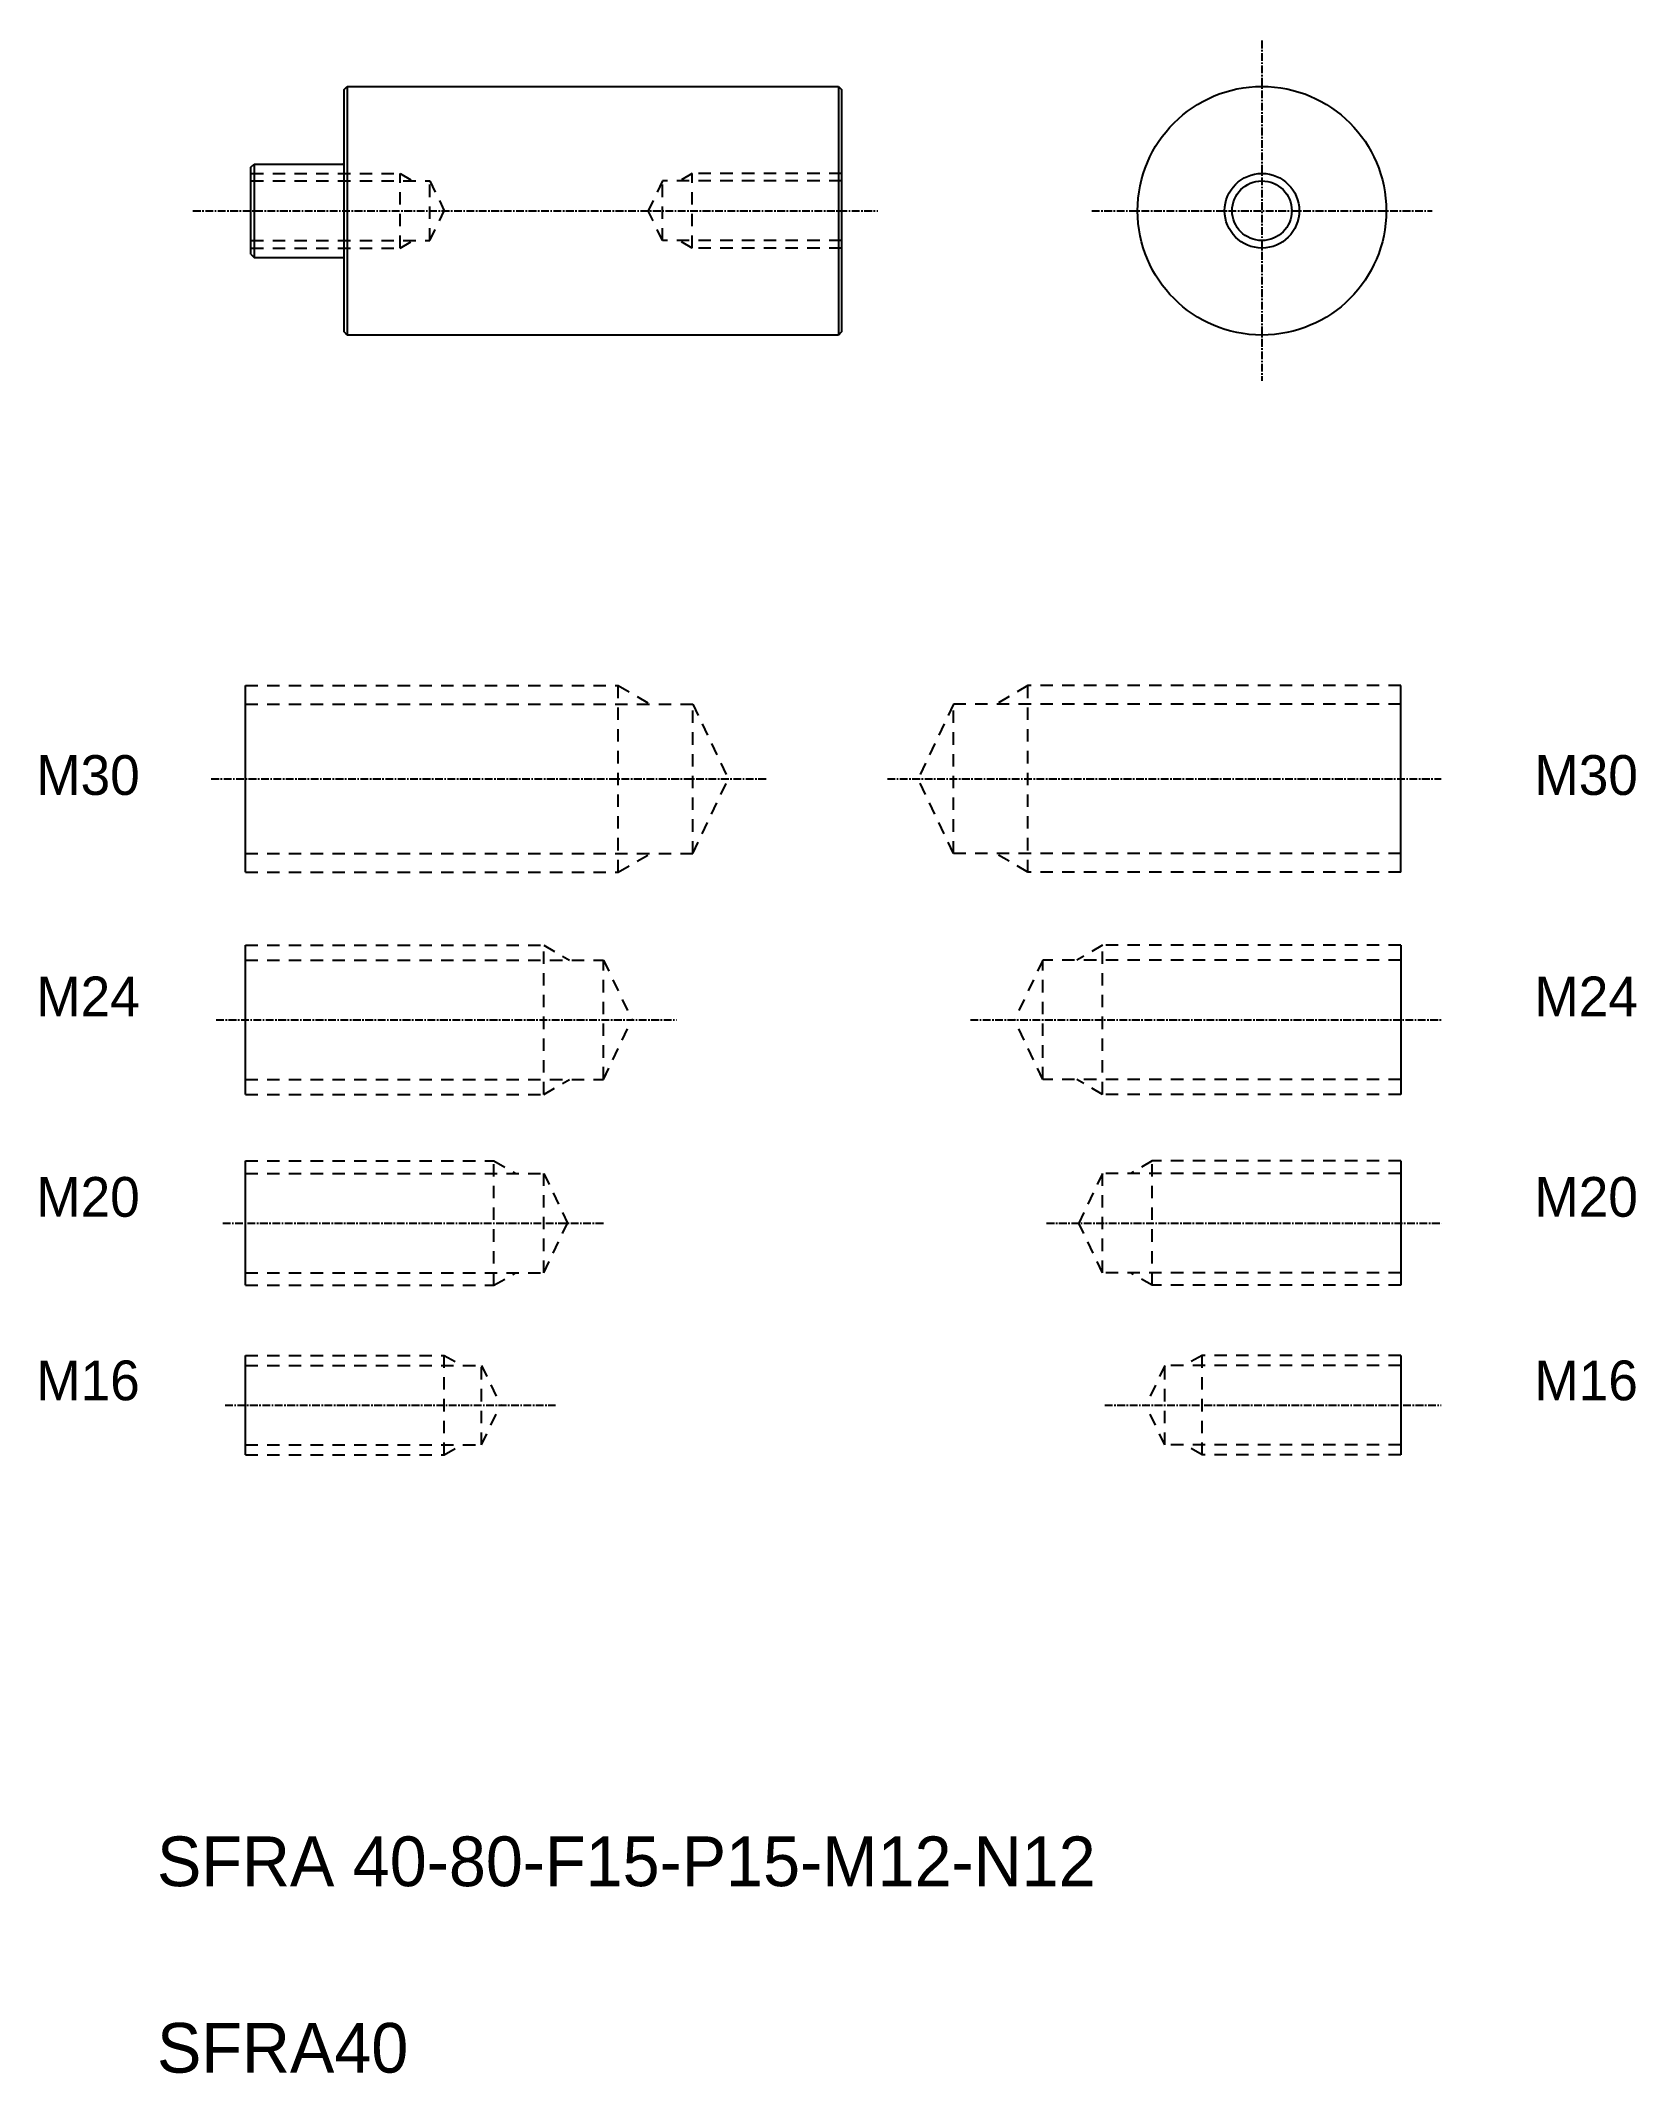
# Model space of a CAD drawing. Extents: x 57 to 314, y 68 to 395.
import ezdxf

# ---------------------------------------------------------------- set-up
doc = ezdxf.new("R2010")
doc.units = 0
doc.linetypes.add('CENTER', pattern=[2, 1.25, -0.25, 0.25, -0.25])
doc.linetypes.add('DASHED', pattern=[3.5, 2, -1.5])
doc.layers.get('0').update_dxf_attribs({"linetype": 'CONTINUOUS'})
doc.layers.add('CENTER', color=1, linetype='CENTER')

msp = doc.modelspace()

# ---------------------------------------------------------------- linework, layer by layer
for p, q in [((105.95, 387.42), (106.45, 387.92)), ((105.95, 348.42), (105.95, 387.42)), ((106.45, 387.92), (106.45, 347.92)), ((106.45, 387.92), (185.45, 387.92)), ((185.45, 387.92), (185.45, 347.92)), ((185.45, 387.92), (185.95, 387.42)), ((185.95, 387.42), (185.95, 348.42)), ((106.45, 377.92), (106.45, 377.92)), ((90.95, 374.92), (91.45, 375.42)), ((90.95, 360.92), (90.95, 374.92)), ((106.45, 367.92), (106.45, 367.92)), ((90.95, 360.92), (91.45, 360.42)), ((106.45, 347.92), (105.95, 348.42)), ((185.45, 347.92), (106.45, 347.92)), ((185.95, 348.42), (185.45, 347.92)), ((90.05, 261.52), (90.05, 291.52)), ((275.96, 261.52), (275.96, 291.52)), ((90.05, 225.77), (90.05, 249.77)), ((275.96, 249.77), (275.96, 225.77)), ((90.05, 195.06), (90.05, 215.06)), ((275.96, 215.06), (275.96, 195.06)), ((90.05, 167.77), (90.05, 183.77)), ((275.96, 183.77), (275.96, 167.77))]:
    msp.add_line(p, q)
at = {"color": 3, "linetype": 'DASHED'}
for p, q in [((90.95, 373.92), (114.95, 373.92)), ((114.95, 373.92), (117.03, 372.72)), ((114.95, 361.92), (114.95, 373.92)), ((161.95, 373.92), (159.88, 372.72)), ((185.95, 373.92), (161.95, 373.92)), ((161.95, 361.92), (161.95, 373.92)), ((90.95, 372.72), (119.75, 372.72)), ((119.75, 372.72), (122.04, 367.92)), ((119.75, 363.12), (119.75, 372.72)), ((157.15, 372.72), (154.87, 367.92)), ((185.95, 372.72), (157.15, 372.72)), ((157.15, 363.12), (157.15, 372.72)), ((119.75, 363.12), (122.04, 367.92)), ((157.15, 363.12), (154.87, 367.92)), ((90.95, 363.12), (119.75, 363.12)), ((114.95, 361.92), (117.03, 363.12)), ((185.95, 363.12), (157.15, 363.12)), ((161.95, 361.92), (159.88, 363.12)), ((90.95, 361.92), (114.95, 361.92)), ((185.95, 361.92), (161.95, 361.92)), ((90.05, 291.52), (150.05, 291.52)), ((150.05, 261.52), (150.05, 291.52)), ((150.05, 291.52), (155.25, 288.52)), ((215.96, 291.52), (210.77, 288.52)), ((275.96, 291.52), (215.96, 291.52)), ((215.96, 261.52), (215.96, 291.52)), ((90.05, 288.52), (162.05, 288.52)), ((162.05, 264.52), (162.05, 288.52)), ((162.05, 288.52), (167.77, 276.52)), ((203.96, 288.52), (198.25, 276.52)), ((275.96, 288.52), (203.96, 288.52)), ((203.96, 264.52), (203.96, 288.52)), ((162.05, 264.52), (167.77, 276.52)), ((203.96, 264.52), (198.25, 276.52)), ((90.05, 264.52), (162.05, 264.52)), ((150.05, 261.52), (155.25, 264.52)), ((275.96, 264.52), (203.96, 264.52)), ((215.96, 261.52), (210.77, 264.52)), ((90.05, 261.52), (150.05, 261.52)), ((275.96, 261.52), (215.96, 261.52)), ((90.05, 249.77), (138.05, 249.77)), ((138.05, 225.77), (138.05, 249.77)), ((138.05, 249.77), (142.21, 247.37)), ((227.96, 249.77), (223.81, 247.37)), ((227.96, 225.77), (227.96, 249.77)), ((275.96, 249.77), (227.96, 249.77)), ((90.05, 247.37), (147.65, 247.37)), ((147.65, 228.17), (147.65, 247.37)), ((147.65, 247.37), (152.23, 237.77)), ((218.36, 247.37), (213.79, 237.77)), ((218.36, 228.17), (218.36, 247.37)), ((275.96, 247.37), (218.36, 247.37)), ((147.65, 228.17), (152.23, 237.77)), ((218.36, 228.17), (213.79, 237.77)), ((90.05, 228.17), (147.65, 228.17)), ((90.05, 225.77), (138.05, 225.77)), ((138.05, 225.77), (142.21, 228.17)), ((275.96, 228.17), (218.36, 228.17)), ((227.96, 225.77), (223.81, 228.17)), ((275.96, 225.77), (227.96, 225.77)), ((90.05, 215.06), (130.05, 215.06)), ((90.05, 213.06), (138.05, 213.06)), ((130.05, 195.06), (130.05, 215.06)), ((130.05, 215.06), (133.52, 213.06)), ((138.05, 213.06), (141.86, 205.06)), ((138.05, 197.06), (138.05, 213.06)), ((227.96, 213.06), (224.15, 205.06)), ((275.96, 213.06), (227.96, 213.06)), ((227.96, 197.06), (227.96, 213.06)), ((235.96, 215.06), (232.5, 213.06)), ((235.96, 195.06), (235.96, 215.06)), ((275.96, 215.06), (235.96, 215.06)), ((138.05, 197.06), (141.86, 205.06)), ((227.96, 197.06), (224.15, 205.06)), ((90.05, 197.06), (138.05, 197.06)), ((130.05, 195.06), (133.52, 197.06)), ((275.96, 197.06), (227.96, 197.06)), ((235.96, 195.06), (232.5, 197.06)), ((90.05, 195.06), (130.05, 195.06)), ((275.96, 195.06), (235.96, 195.06)), ((90.05, 183.77), (122.05, 183.77)), ((122.05, 167.77), (122.05, 183.77)), ((122.05, 183.77), (124.83, 182.17)), ((243.96, 183.77), (241.19, 182.17)), ((243.96, 167.77), (243.96, 183.77)), ((275.96, 183.77), (243.96, 183.77)), ((90.05, 182.17), (128.05, 182.17)), ((128.05, 169.37), (128.05, 182.17)), ((128.05, 182.17), (131.1, 175.77)), ((237.96, 182.17), (234.92, 175.77)), ((237.96, 169.37), (237.96, 182.17)), ((275.96, 182.17), (237.96, 182.17)), ((128.05, 169.37), (131.1, 175.77)), ((237.96, 169.37), (234.92, 175.77)), ((90.05, 169.37), (128.05, 169.37)), ((90.05, 167.77), (122.05, 167.77)), ((122.05, 167.77), (124.83, 169.37)), ((275.96, 169.37), (237.96, 169.37)), ((243.96, 167.77), (241.19, 169.37)), ((275.96, 167.77), (243.96, 167.77))]:
    msp.add_line(p, q, dxfattribs=at)
at = {"color": 7, "linetype": 'CONTINUOUS'}
for p, q in [((91.45, 375.42), (105.75, 375.42)), ((91.45, 360.42), (105.75, 360.42))]:
    msp.add_line(p, q, dxfattribs=at)
at = {"color": 7}
msp.add_line((91.45, 375.42), (91.45, 360.42), dxfattribs=at)
msp.add_circle((253.6, 367.92), 20)
at = {"color": 3, "linetype": 'CONTINUOUS'}
msp.add_circle((253.6, 367.92), 6, dxfattribs=at)
at = {"color": 7, "linetype": 'CONTINUOUS'}
msp.add_circle((253.6, 367.92), 4.8, dxfattribs=at)
for centre, start, end in [((105.75, 375.62), 270, 0), ((105.75, 360.22), 0, 90)]:
    msp.add_arc(centre, 0.2, start, end)
at = {"layer": 'CENTER', "color": 1, "linetype": 'CENTER'}
for p, q in [((253.6, 395.29), (253.6, 340.55)), ((81.62, 367.92), (191.81, 367.92)), ((226.23, 367.92), (280.97, 367.92)), ((84.57, 276.52), (173.85, 276.52)), ((193.34, 276.52), (282.46, 276.52)), ((85.35, 237.77), (159.42, 237.77)), ((206.69, 237.77), (282.46, 237.77)), ((86.4, 205.06), (147.87, 205.06)), ((218.95, 205.06), (282.46, 205.06)), ((86.79, 175.77), (139.93, 175.77)), ((228.33, 175.77), (282.46, 175.77))]:
    msp.add_line(p, q, dxfattribs=at)

# ---------------------------------------------------------------- texts
at = {"color": 7}
for s, p in [('M30', (56.41, 273.94)), ('M30', (297.44, 273.94)), ('M24', (56.41, 238.32)), ('M24', (297.44, 238.32)), ('M20', (56.41, 206.07)), ('M20', (297.44, 206.07)), ('M16', (56.41, 176.55)), ('M16', (297.44, 176.55))]:
    msp.add_text(s, height=6.4, dxfattribs=at).set_placement(p)
for s, p in [('SFRA 40-80-F15-P15-M12-N12', (75.83, 98.38)), ('SFRA40', (75.83, 68.38))]:
    msp.add_text(s, height=8).set_placement(p)

doc.saveas('drawing.dxf')
